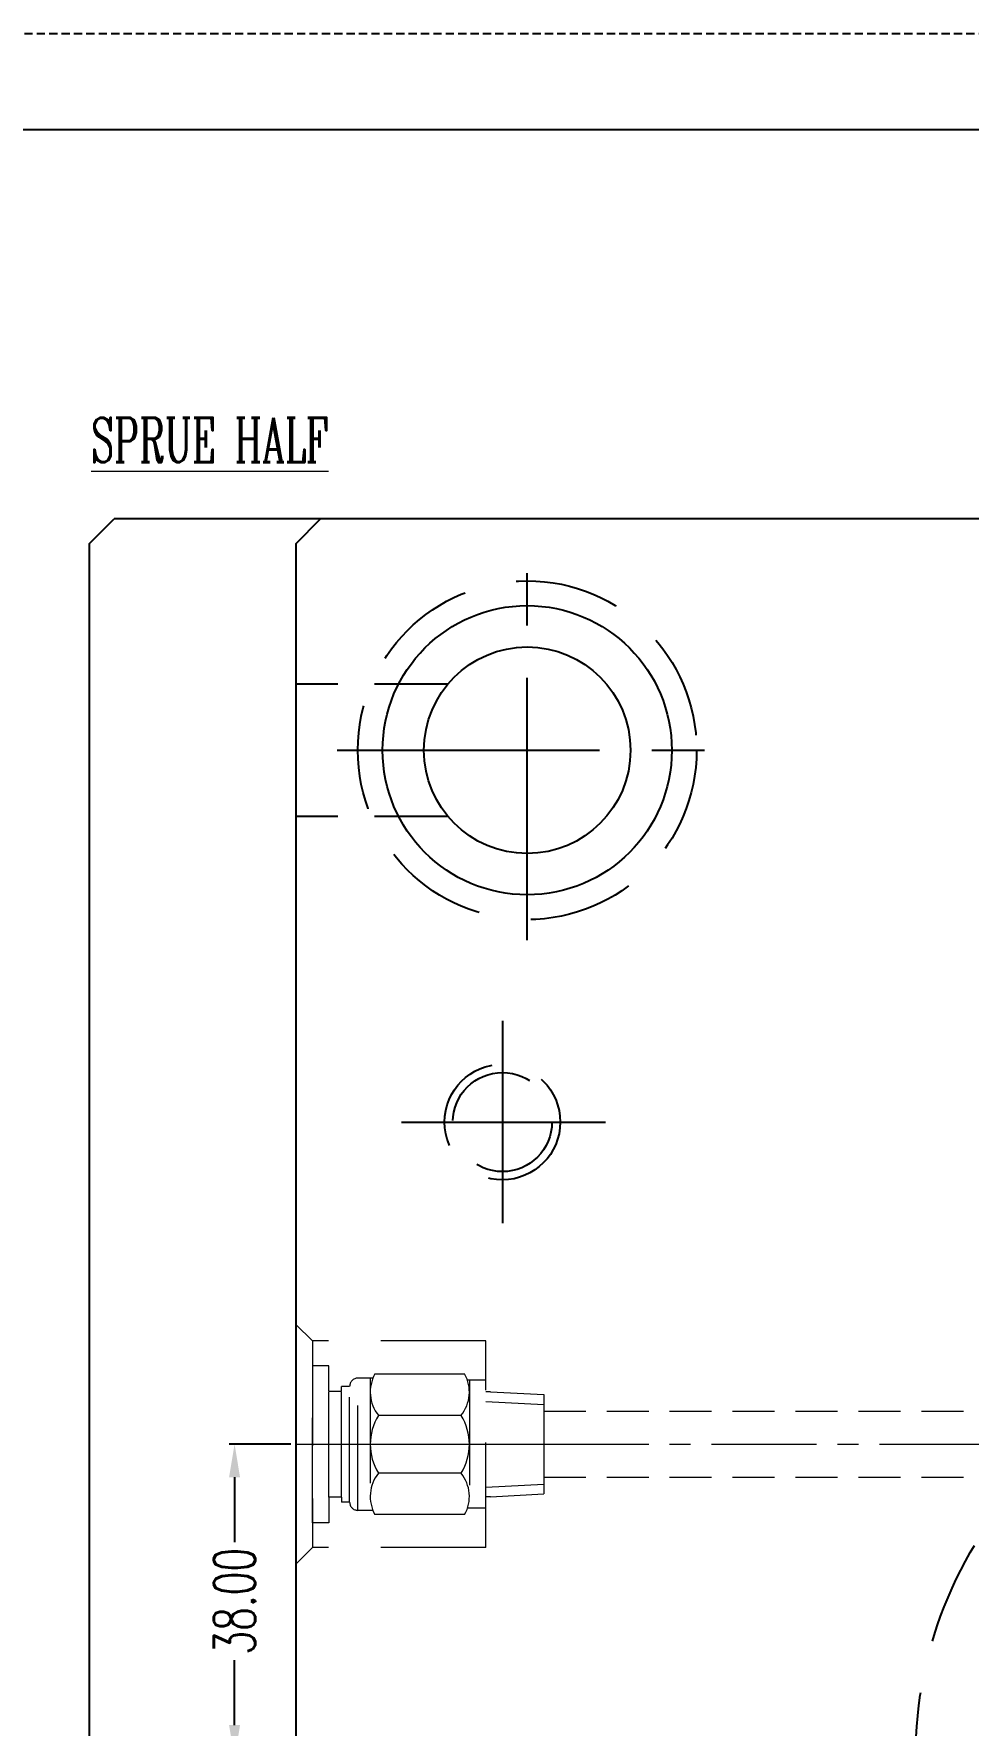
# Model space of a CAD drawing. Header units: inches. Extents: x 149964 to 151052, y -48230 to -47460.
# Drawn here: x 150713.3 to 150826.3, y -47664.7 to -47460 of the extents above; entities that cross this region are included whole.
import ezdxf

# ---------------------------------------------------------------- set-up
doc = ezdxf.new("R2010")
doc.units = ezdxf.units.IN
doc.header["$LTSCALE"] = 2
doc.header["$MEASUREMENT"] = 0
doc.header["$PDMODE"] = 3
doc.header["$PDSIZE"] = 0.3125
for name, pattern in [('CENTER', [50.8, 31.75, -6.35, 6.35, -6.35]), ('DASHED', [0.75, 0.5, -0.25]), ('HIDDEN', [9.525, 6.35, -3.175])]:
    doc.linetypes.add(name, pattern=pattern)
doc.layers.get('0').update_dxf_attribs({"linetype": 'CONTINUOUS'})
doc.layers.get('Defpoints').update_dxf_attribs({"linetype": 'CONTINUOUS'})
for name, color, linetype in [('5', 5, 'CONTINUOUS'), ('A', 7, 'CONTINUOUS'), ('cen', 1, 'CENTER'), ('hidden', 4, 'HIDDEN'), ('WT', 4, 'CONTINUOUS')]:
    doc.layers.add(name, color=color, linetype=linetype)
doc.layers.add('dim', color=3, linetype='CONTINUOUS', lineweight=15)
doc.layers.add('WR', color=122, linetype='HIDDEN', lineweight=18)
doc.styles.add('ROMANC', font='romanc', dxfattribs={"width": 0.6, "height": 1})
doc.styles.get("Standard").update_dxf_attribs({"font": 'txt.shx', "width": 0.67})
doc.dimstyles.new('2.00', dxfattribs={"dimtxt": 5, "dimasz": 4, "dimexe": 0.666, "dimexo": 0.626, "dimgap": 1, "dimtad": 0, "dimzin": 0, "dimdsep": 46, "dimtxsty": 'Standard', "dimcen": 0.09, "dimclrd": 3, "dimclre": 3, "dimclrt": 7, "dimazin": 0, "dimtfac": 1, "dimtofl": 0, "dimtmove": 0, "dimatfit": 0, "dimfxl": 0, "dimtolj": 1, "dimtzin": 0, "dimarcsym": 0})

# ---------------------------------------------------------------- blocks, each defined once
blk = doc.blocks.new('*D35933')
at = {"layer": 'Defpoints', "color": 0}
for p in [(150737.55, -47630.72), (150744.96, -47630.72), (150744.96, -47668.72)]:
    blk.add_point(p, dxfattribs=at)
at = {"layer": 'dim', "color": 3, "linetype": 'ByBlock', "lineweight": -2}
for p, q in [((150744.34, -47630.72), (150736.88, -47630.72)), ((150737.55, -47634.72), (150737.55, -47642.58)), ((150737.55, -47664.72), (150737.55, -47656.86)), ((150744.34, -47668.72), (150736.88, -47668.72))]:
    blk.add_line(p, q, dxfattribs=at)
at = {"layer": 'dim', "color": 3, "linetype": 'ByBlock'}
for points in [[(150738.21, -47634.72), (150736.88, -47634.72), (150737.55, -47630.72)], [(150736.88, -47664.72), (150738.21, -47664.72), (150737.55, -47668.72)]]:
    blk.add_solid(points, dxfattribs=at)
at = {"layer": 'dim', "color": 7, "linetype": 'ByBlock', "insert": (150737.55, -47649.72), "char_height": 5, "attachment_point": 5, "rotation": 90}
blk.add_mtext('\\A1;38.00', dxfattribs=at)
blk = doc.blocks.new('20150129.111502')
at = {"layer": '5', "color": 122, "linetype": 'HIDDEN', "lineweight": 0}
for p, q in [((0, 14.5), (0, -14.5)), ((2, 12.5), (0, 14.5)), ((2, 12.5), (2, -12.5)), ((23, 12.5), (2, 12.5)), ((23, -12.5), (23, 12.5)), ((2, -9.5), (2, 9.5)), ((4.01, 9.5), (2, 9.5)), ((4.01, 6.4), (4.01, 9.5)), ((20.43, 8.5), (9.57, 8.5)), ((4.01, -6.4), (4.01, 6.4)), ((5.51, 6.4), (4.01, 6.4)), ((5.51, 6.4), (5.51, 7)), ((6.51, 7), (5.51, 7)), ((5.51, 6.4), (5.51, 7)), ((5.51, -6.4), (5.51, 6.4)), ((6.51, -7), (6.51, 7)), ((7.51, -8), (7.51, 8)), ((9.33, 8), (7.51, 8)), ((9, 8), (9, -8)), ((23, 7.75), (20.77, 7.75)), ((21, 7.75), (21, -7.75)), ((23.56, 6.35), (23, 6.35)), ((23.56, 6.35), (30, 6.01)), ((23, 5.19), (30, 4.82)), ((30, 6.01), (30, -6.01)), ((20.01, 3.5), (9.99, 3.5)), ((20.01, -3.5), (9.99, -3.5)), ((23, -5.19), (30, -4.82)), ((23.56, -6.35), (30, -6.01)), ((5.51, -6.4), (4.01, -6.4)), ((4.01, -6.4), (4.01, -9.5)), ((5.51, -6.4), (5.51, -7)), ((5.51, -6.4), (5.51, -7)), ((6.51, -7), (5.51, -7)), ((9.33, -8), (7.51, -8)), ((23, -7.75), (20.77, -7.75)), ((23.56, -6.35), (23, -6.35)), ((4.01, -9.5), (2, -9.5)), ((20.43, -8.5), (9.57, -8.5)), ((2, -12.5), (0, -14.5)), ((23, -12.5), (2, -12.5))]:
    blk.add_line(p, q, dxfattribs=at)
at = {"layer": '5', "color": 122, "linetype": 'CENTER', "lineweight": 0, "ltscale": 0.5}
blk.add_line((0, 0), (30, 0), dxfattribs=at)
at = {"layer": '5', "color": 122, "linetype": 'HIDDEN', "lineweight": 0}
for centre, radius, start, end in [((13.47, 6.32), 4.47, 150.752, 219.0183), ((16.53, 6.32), 4.47, 320.9817, 29.248), ((7.51, 7), 1, 90, 180), ((15.66, 0), 6.66, 148.3016, 211.6984), ((14.34, 0), 6.66, 328.3016, 31.6984), ((13.47, -6.32), 4.47, 140.9817, 209.248), ((16.53, -6.32), 4.47, 330.752, 39.0183), ((7.51, -7), 1, 180, 270)]:
    blk.add_arc(centre, radius, start, end, dxfattribs=at)

msp = doc.modelspace()

# ---------------------------------------------------------------- linework, layer by layer
for p, q in [((150719.964, -47521.723), (150722.964, -47518.723)), ((151016.964, -47518.723), (150722.964, -47518.723)), ((150744.964, -47521.723), (150747.964, -47518.723)), ((150719.964, -47521.723), (150719.964, -47815.723)), ((150744.964, -47521.723), (150744.964, -47815.723))]:
    msp.add_line(p, q)
at = {"color": 8, "linetype": 'HIDDEN', "ltscale": 0.7}
for p, q in [((150763.359, -47538.723), (150744.964, -47538.723)), ((150763.359, -47554.723), (150744.964, -47554.723))]:
    msp.add_line(p, q, dxfattribs=at)
at = {"color": 8, "linetype": 'CENTER', "ltscale": 0.4}
for p, q in [((150769.964, -47579.494), (150769.964, -47603.952)), ((150757.735, -47591.723), (150782.429, -47591.723))]:
    msp.add_line(p, q, dxfattribs=at)
for radius in [17.5, 12.5]:
    msp.add_circle((150772.964, -47546.723), radius)
at = {"color": 8, "linetype": 'HIDDEN'}
for centre, radius in [((150769.964, -47591.723), 7), ((150769.964, -47591.723), 6), ((150869.964, -47668.723), 50)]:
    msp.add_circle(centre, radius, dxfattribs=at)
at = {"layer": 'A', "linetype": 'DASHED'}
msp.add_line((151052.103, -47460.013), (149963.877, -47460.013), dxfattribs=at)
at = {"layer": 'A'}
msp.add_line((151040.48, -47471.637), (149975.501, -47471.637), dxfattribs=at)
at = {"layer": 'cen', "ltscale": 0.5}
for p, q in [((150772.964, -47569.723), (150772.964, -47523.723)), ((150749.964, -47546.723), (150795.964, -47546.723))]:
    msp.add_line(p, q, dxfattribs=at)
at = {"layer": 'hidden'}
msp.add_circle((150772.964, -47546.723), 20.5, dxfattribs=at)
at = {"layer": 'WR', "linetype": 'HIDDEN', "ltscale": 0.4}
for p, q in [((150774.964, -47626.723), (150898.964, -47626.723)), ((150774.964, -47634.723), (150906.964, -47634.723))]:
    msp.add_line(p, q, dxfattribs=at)
at = {"layer": 'WR', "linetype": 'CENTER', "ltscale": 0.2}
msp.add_line((150774.964, -47630.723), (150902.964, -47630.723), dxfattribs=at)

# ---------------------------------------------------------------- block references
at = {"layer": 'WT', "linetype": 'ByBlock'}
msp.add_blockref('20150129.111502', (150744.964, -47630.723), dxfattribs=at)

# ---------------------------------------------------------------- texts
at = {"layer": 'dim', "style": 'ROMANC', "width": 0.6}
msp.add_text('%%uSPRUE HALF', height=5.4, dxfattribs=at).set_placement((150720.174, -47511.873))

# ---------------------------------------------------------------- dimensions: what is measured, and where the dimension line sits
at = {"layer": 'dim', "linetype": 'ByBlock'}
dim = msp.add_linear_dim(base=(150737.545, -47630.723), p1=(150744.964, -47668.723), p2=(150744.964, -47630.723), angle=90, dimstyle='2.00', dxfattribs=at)
dim.commit()
dim.dimension.update_dxf_attribs({"geometry": '*D35933', "text_midpoint": (150737.545, -47649.723)})

doc.saveas('drawing.dxf')
